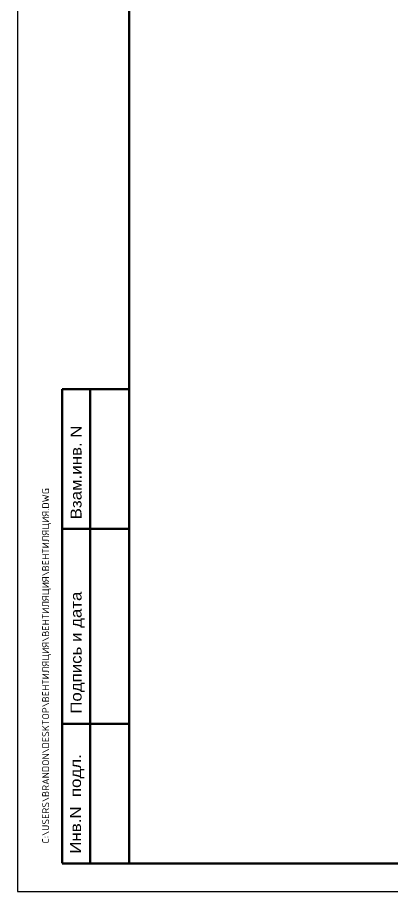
# Model space of a CAD drawing. Extents: x -644 to 551, y -668 to 99.
# Drawn here: x -104.3 to 0.2, y -667.7 to -423.3 of the extents above; entities that cross this region are included whole.
import ezdxf
from ezdxf.enums import TextEntityAlignment as Align

# ---------------------------------------------------------------- set-up
doc = ezdxf.new("R2010")
doc.units = 0
doc.linetypes.add('Caddy_Solid', pattern=[0])
for name, color, linetype in [('100', 7, 'Continuous'), ('SYMS', 7, 'Continuous'), ('TITLE', 7, 'Continuous')]:
    doc.layers.add(name, color=color, linetype=linetype)
doc.styles.add('Caddy_Vectorfont1n', font='arial.ttf', dxfattribs={"width": 1.1})
doc.styles.add('ITALIC', font='ITALIC')
doc.styles.add('SIMPLEX', font='simplex')

# ---------------------------------------------------------------- blocks, each defined once
blk = doc.blocks.new('wd_tb')
at = {"layer": 'TITLE', "color": 1, "style": 'SIMPLEX'}
blk.add_attdef('CAD#', (-14.33, 3.62), '', height=1.25, rotation=90, dxfattribs=at)
at = {"layer": 'TITLE', "color": 1, "style": 'ITALIC'}
for tag, p in [('DWG#', (377.5, 6.5)), ('TITLE#1', (133.27, -3.8)), ('TITLE#2', (163.84, -3.8)), ('TITLE#3', (197.71, -3.8))]:
    blk.add_attdef(tag, text='', height=2, dxfattribs=at).set_placement(p, align=Align.CENTER)
at = {"layer": 'TITLE', "color": 1}
for tag, p, height, style in [('JOB#', (277.8, 5.56), 2, 'ITALIC'), ('SHTS', (385.36, -3.42), 2, 'ITALIC'), ('ENGINEER', (9.37, -2.98), 1.25, 'ITALIC'), ('CHKDBY', (40.35, -2.98), 1.25, 'ITALIC'), ('DRAWNBY', (70.5, -3.39), 1.25, 'ITALIC'), ('DATE', (98.17, -3.8), 1.25, 'SIMPLEX')]:
    blk.add_attdef(tag, p, '', height=height, dxfattribs=dict(at, style=style))
at = {"layer": 'TITLE', "color": 1, "style": 'ITALIC'}
blk.add_attdef('SH#', text='', height=2, dxfattribs=at).set_placement((391.86, 4.83), align=Align.RIGHT)
at = {"layer": 'TITLE', "color": 7, "flags": 9}
blk.add_attdef('WD_TB', (-0.02, 0.56), '', height=1.57, dxfattribs=at)
at = {"layer": 'TITLE', "color": 1, "style": 'ITALIC', "flags": 3}
blk.add_attdef('TITLE#4', text='', height=2, dxfattribs=at).set_placement((230.75, -4.22), align=Align.CENTER)

msp = doc.modelspace()

# ---------------------------------------------------------------- linework, layer by layer
at = {"layer": '100', "linetype": 'Caddy_Solid', "lineweight": 50}
for p, q in [((-73.11, -212.31), (-73.11, -659.94)), ((-91.83, -659.84), (-91.83, -527.24)), ((-91.83, -527.24), (-73.11, -527.24)), ((-84.03, -527.24), (-84.03, -659.84)), ((-91.83, -566.34), (-73.11, -566.34)), ((-91.83, -620.84), (-73.11, -620.84)), ((543.09, -659.94), (-91.83, -659.94))]:
    msp.add_line(p, q, dxfattribs=at)
at = {"layer": 'SYMS'}
msp.add_lwpolyline([(-104.31, -667.74), (550.89, -667.74), (550.89, -204.42), (-104.31, -204.42)], close=True, dxfattribs=at)

# ---------------------------------------------------------------- block references
ref = msp.add_blockref('wd_tb', (-73.11, -659.94), dxfattribs=dict(at, xscale=1.56, yscale=1.56, zscale=1.56))
ref.add_attrib('CAD#', 'C:\\USERS\\BRANDON\\DESKTOP\\ВЕНТИЛЯЦИЯ\\ВЕНТИЛЯЦИЯ\\ВЕНТИЛЯЦИЯ.DWG', (-95.47, -654.29), dxfattribs={"layer": 'TITLE', "color": 1, "height": 1.95, "rotation": 90, "style": 'SIMPLEX'})

# ---------------------------------------------------------------- texts
at = {"layer": '100', "lineweight": 25, "style": 'Caddy_Vectorfont1n', "width": 1.1}
for s, p in [('Взам.инв. N', (-86.43, -563.64)), ('Подпись и дата', (-86.42, -618.01)), ('Инв.N  подл.', (-86.57, -657.14))]:
    msp.add_text(s, height=3.0654, rotation=90, dxfattribs=at).set_placement(p)

doc.saveas('drawing.dxf')
